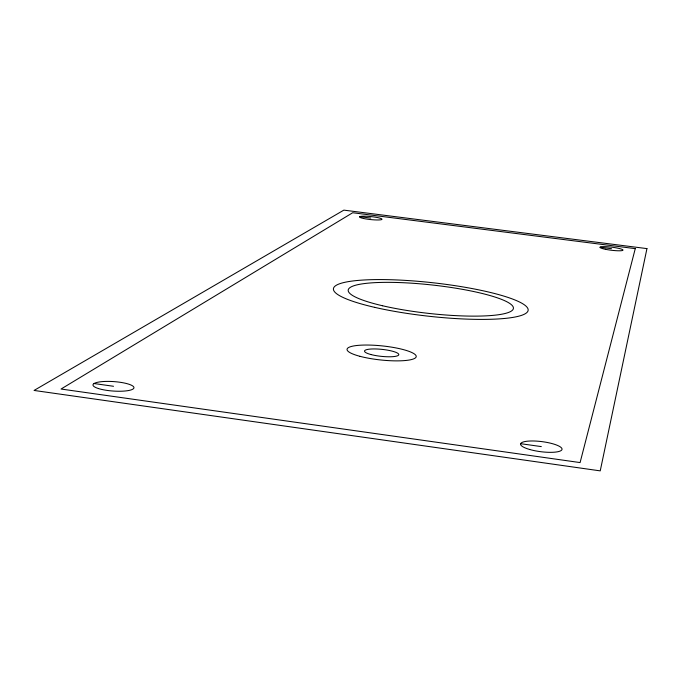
<?xml version="1.0" encoding="UTF-8"?>
<svg xmlns="http://www.w3.org/2000/svg" width="681" height="681" viewBox="0 0 681 681"><rect width="100%" height="100%" fill="white"/><g stroke="black" fill="none" stroke-linecap="round" stroke-linejoin="round"><path stroke-width="1.02" d="M359.645 216.652L370.736 218.065M600.063 247.246L611.521 248.701M94.055 383.539L113.514 386.28M520.701 443.697L541.318 446.6M646.95 248.608L600.233 470.869L34.05 390.443L343.854 210.131L646.95 248.608M635.262 248.633L580.093 462.578L61.043 389.03L352.698 212.736L635.262 248.633M374.601 307.335A97.979 16.872 6.3 0 0 527.766 311.413A97.979 16.872 6.3 0 0 389.924 279.712A97.979 16.872 6.3 0 0 374.601 307.335M360.028 356.333A34.765 7.074 6 0 0 415.819 357.482A34.765 7.074 6 0 0 369.034 345.063A34.765 7.074 6 0 0 360.028 356.333M382.611 305.769A83.125 14.31 6.3 0 0 513.023 309.472A83.125 14.31 6.3 0 0 396.734 282.479A83.125 14.31 6.3 0 0 382.611 305.769M370.822 354.503A17.229 3.507 6 0 0 398.572 355.133A17.229 3.507 6 0 0 375.554 348.953A17.229 3.507 6 0 0 370.822 354.503M529.69 449.486A20.873 5.065 7.3 0 0 561.987 449.511A20.873 5.065 7.3 0 0 532.295 440.973A20.873 5.065 7.3 0 0 529.69 449.486M98.456 388.553A20.515 4.724 4 0 0 133.025 389.03A20.515 4.724 4 0 0 108.943 381.403A20.515 4.724 4 0 0 98.456 388.553M363.535 218.49A11.339 1.507 6 0 0 381.854 219.478A11.339 1.507 6 0 0 366.821 216.252A11.339 1.507 6 0 0 363.535 218.49M605.392 249.289A11.568 1.549 7 0 0 622.996 250.165A11.568 1.549 7 0 0 606.184 246.684A11.568 1.549 7 0 0 605.392 249.289"/></g></svg>
